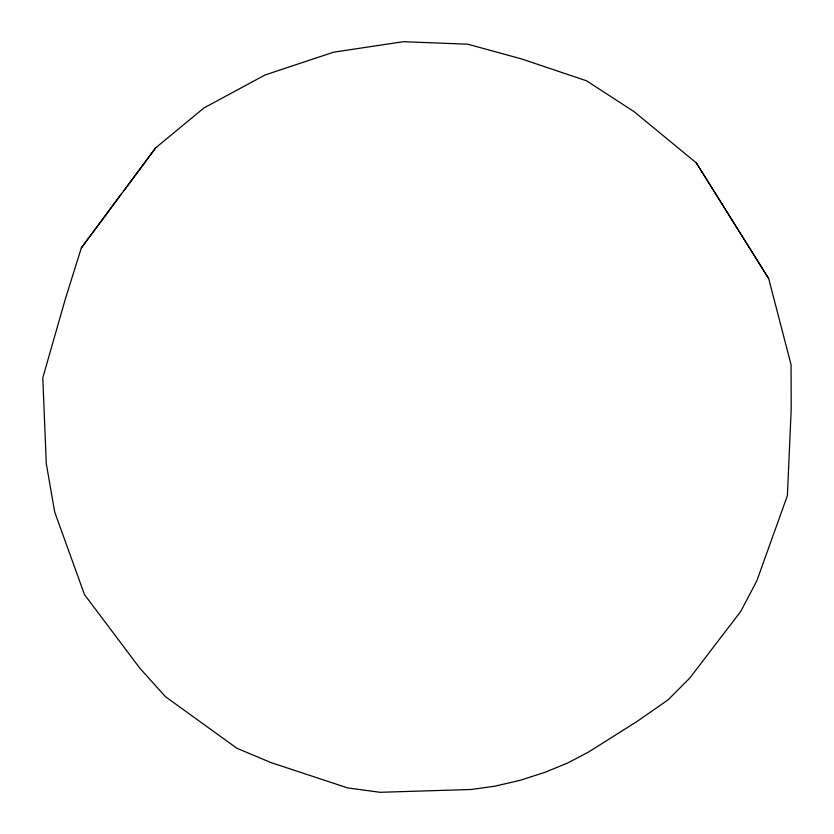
<?xml version="1.0" encoding="UTF-8"?>
<svg xmlns="http://www.w3.org/2000/svg" width="834" height="834" viewBox="0 0 834 834"><rect width="100%" height="100%" fill="white"/><g stroke="black" fill="none" stroke-linecap="round" stroke-linejoin="round"><path stroke-width="1.25" d="M81.336 247.906L65.25 299.312L42.805 377.781L46.287 463.652L54.679 511.951L84.484 594.59L139.883 668.253L165.476 696.692L236.887 748.265L270.998 762.599L347.757 787.942L380.085 792.3L471.398 789.475L494.979 786.17L520.009 780.343L544.967 772.347L568.402 762.651L588.887 751.83L636.884 721.566L667.971 699.945L689.708 678.167L740.707 611.447L756.865 580.735L787.4 495.584L791.195 409.014L791.059 364.708L768.708 278.629L696.265 162.849L634.028 111.61L586.552 80.815L521.625 58.943L467.811 44.212L403.333 41.7L333.61 52.188L265.035 74.987L203.965 107.94L155.729 147.795L81.336 247.906L120.721 194.76M123.88 190.757L155.729 147.795M768.708 278.629L696.265 162.849"/></g></svg>
